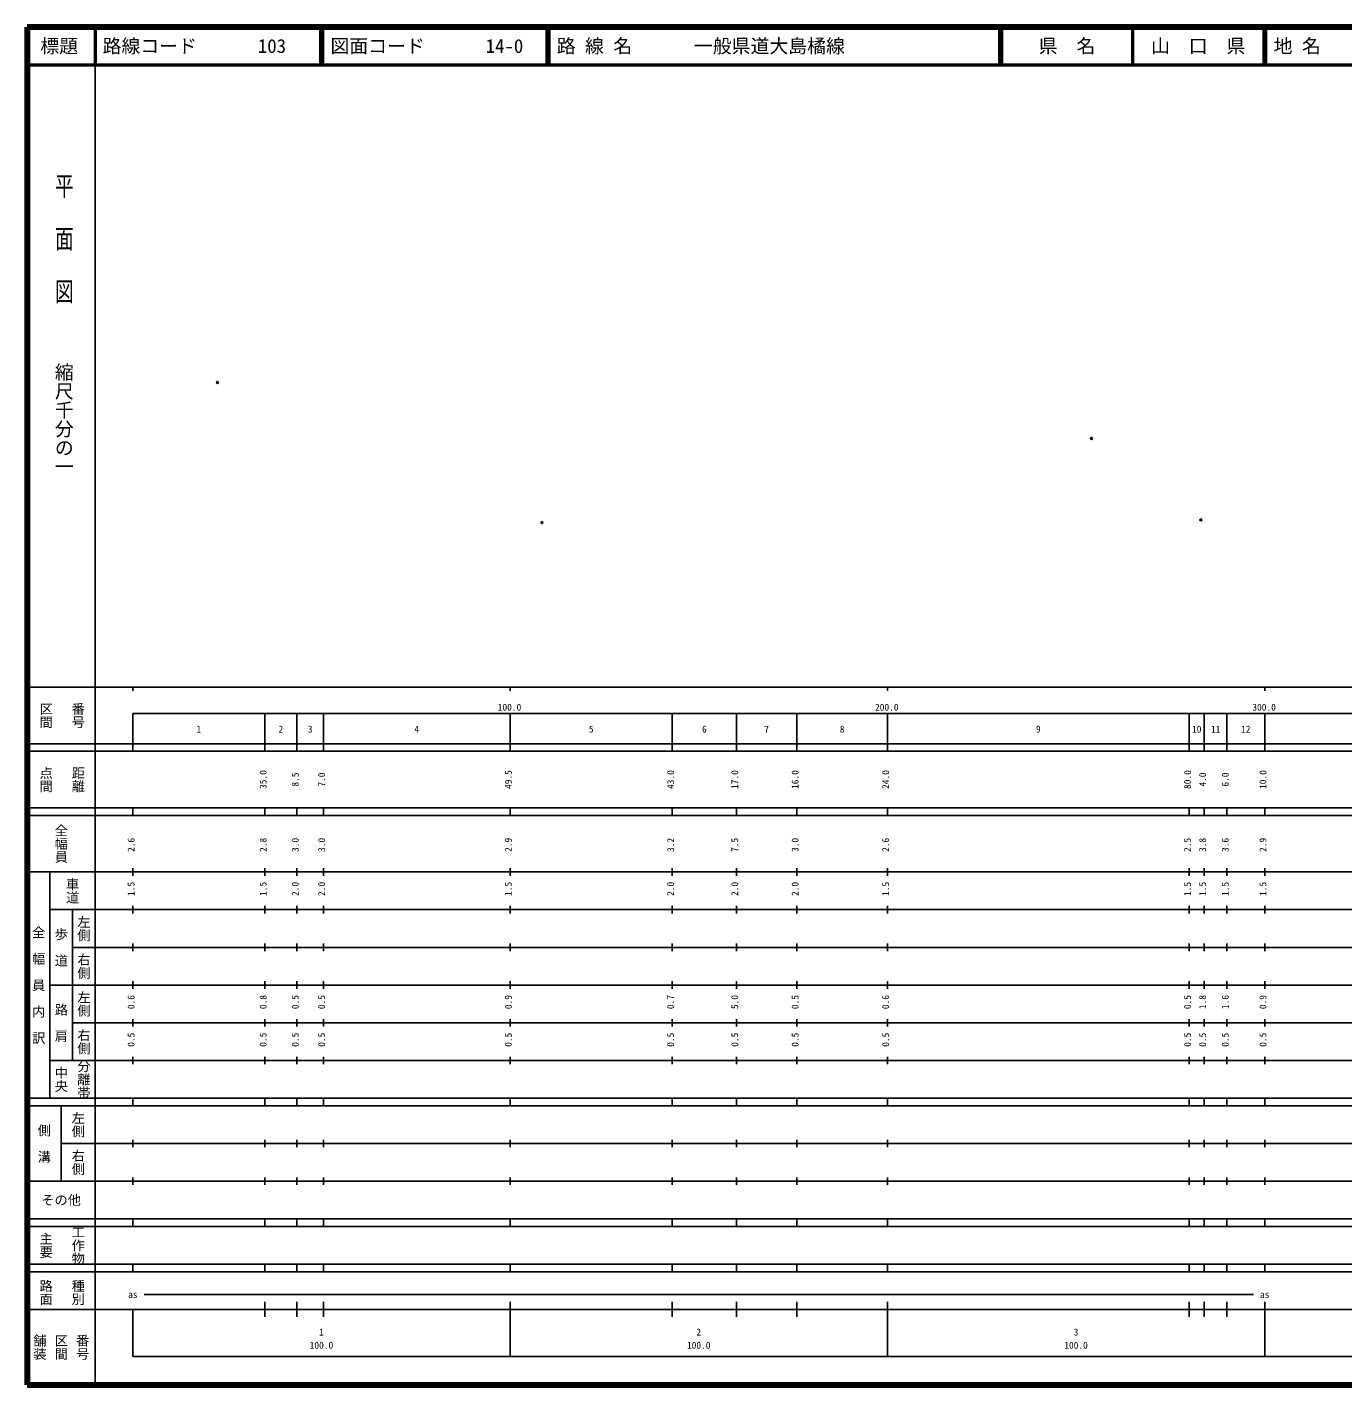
# Model space of a CAD drawing. Units: millimetres on the paper. Extents: x 40 to 680, y 20 to 380.
# Drawn here: x 40 to 388.7, y 20 to 380 of the extents above; entities that cross this region are included whole.
import ezdxf
from ezdxf.enums import TextEntityAlignment as Align

# ---------------------------------------------------------------- set-up
doc = ezdxf.new("R2010")
doc.units = ezdxf.units.MM
doc.header["$PDMODE"] = 32
doc.header["$PDSIZE"] = 0.5
doc.layers.add('M-OTRS', color=6, linetype='Continuous')
doc.layers.add('M-TTL-TXT', color=7, linetype='Continuous')
for name, color, linetype, lineweight in [('M-TTL', 2, 'Continuous', 140), ('M-TTL-BAND', 7, 'Continuous', 25), ('M-TTL-LINE', 7, 'Continuous', 50)]:
    doc.layers.add(name, color=color, linetype=linetype, lineweight=lineweight)
doc.styles.add('@ＭＳ ゴシック', font='')
doc.styles.add('ＭＳ ゴシック', font='')
doc.styles.get('@ＭＳ ゴシック').set_extended_font_data('@MS Gothic')
doc.styles.get('ＭＳ ゴシック').set_extended_font_data('MS Gothic')

msp = doc.modelspace()

# ---------------------------------------------------------------- linework, layer by layer
at = {"layer": 'M-OTRS'}
for p in [(90.445, 285.805), (322.106, 270.943), (176.455, 248.621), (351.104, 249.325)]:
    msp.add_point(p, dxfattribs=at)
at = {"layer": 'M-TTL'}
for p, q in [((40, 380), (40, 20)), ((680, 380), (40, 380)), ((40, 20), (680, 20))]:
    msp.add_line(p, q, dxfattribs=at)
at = {"layer": 'M-TTL-BAND'}
for p, q in [((58, 370), (58, 20)), ((40, 205), (579, 205)), ((68, 205), (68, 204)), ((168, 205), (168, 204)), ((268, 205), (268, 204)), ((368, 205), (368, 204)), ((68, 198), (579, 198)), ((68, 198), (68, 188)), ((103, 188), (103, 198)), ((111.5, 188), (111.5, 198)), ((118.5, 188), (118.5, 198)), ((168, 188), (168, 198)), ((211, 188), (211, 198)), ((228, 188), (228, 198)), ((244, 188), (244, 198)), ((268, 188), (268, 198)), ((348, 188), (348, 198)), ((352, 188), (352, 198)), ((358, 188), (358, 198)), ((368, 188), (368, 198)), ((40, 190), (579, 190)), ((40, 188), (579, 188)), ((40, 173), (579, 173)), ((68, 171), (68, 173)), ((103, 171), (103, 173)), ((111.5, 171), (111.5, 173)), ((118.5, 171), (118.5, 173)), ((168, 171), (168, 173)), ((211, 171), (211, 173)), ((228, 171), (228, 173)), ((244, 171), (244, 173)), ((268, 171), (268, 173)), ((348, 171), (348, 173)), ((352, 171), (352, 173)), ((358, 171), (358, 173)), ((368, 171), (368, 173)), ((40, 171), (579, 171)), ((40, 156), (579, 156)), ((46, 96), (46, 156)), ((68, 155), (68, 157)), ((103, 155), (103, 157)), ((111.5, 155), (111.5, 157)), ((118.5, 155), (118.5, 157)), ((168, 155), (168, 157)), ((211, 155), (211, 157)), ((228, 155), (228, 157)), ((244, 155), (244, 157)), ((268, 155), (268, 157)), ((348, 155), (348, 157)), ((352, 155), (352, 157)), ((358, 155), (358, 157)), ((368, 155), (368, 157)), ((46, 146), (579, 146)), ((52, 146), (52, 106)), ((68, 145), (68, 147)), ((103, 145), (103, 147)), ((111.5, 145), (111.5, 147)), ((118.5, 145), (118.5, 147)), ((168, 145), (168, 147)), ((211, 145), (211, 147)), ((228, 145), (228, 147)), ((244, 145), (244, 147)), ((268, 145), (268, 147)), ((348, 145), (348, 147)), ((352, 145), (352, 147)), ((358, 145), (358, 147)), ((368, 145), (368, 147)), ((68, 135), (68, 137)), ((103, 135), (103, 137)), ((111.5, 135), (111.5, 137)), ((118.5, 135), (118.5, 137)), ((168, 135), (168, 137)), ((211, 135), (211, 137)), ((228, 135), (228, 137)), ((244, 135), (244, 137)), ((268, 135), (268, 137)), ((348, 135), (348, 137)), ((352, 135), (352, 137)), ((358, 135), (358, 137)), ((368, 135), (368, 137)), ((52, 136), (579, 136)), ((46, 126), (579, 126)), ((68, 125), (68, 127)), ((103, 125), (103, 127)), ((111.5, 125), (111.5, 127)), ((118.5, 125), (118.5, 127)), ((168, 125), (168, 127)), ((211, 125), (211, 127)), ((228, 125), (228, 127)), ((244, 125), (244, 127)), ((268, 125), (268, 127)), ((348, 125), (348, 127)), ((352, 125), (352, 127)), ((358, 125), (358, 127)), ((368, 125), (368, 127)), ((52, 116), (579, 116)), ((68, 115), (68, 117)), ((103, 115), (103, 117)), ((111.5, 115), (111.5, 117)), ((118.5, 115), (118.5, 117)), ((168, 115), (168, 117)), ((211, 115), (211, 117)), ((228, 115), (228, 117)), ((244, 115), (244, 117)), ((268, 115), (268, 117)), ((348, 115), (348, 117)), ((352, 115), (352, 117)), ((358, 115), (358, 117)), ((368, 115), (368, 117)), ((46, 106), (579, 106)), ((68, 105), (68, 107)), ((103, 105), (103, 107)), ((111.5, 105), (111.5, 107)), ((118.5, 105), (118.5, 107)), ((168, 105), (168, 107)), ((211, 105), (211, 107)), ((228, 105), (228, 107)), ((244, 105), (244, 107)), ((268, 105), (268, 107)), ((348, 105), (348, 107)), ((352, 105), (352, 107)), ((358, 105), (358, 107)), ((368, 105), (368, 107)), ((40, 96), (579, 96)), ((40, 94), (579, 94)), ((49, 94), (49, 74)), ((68, 94), (68, 96)), ((103, 94), (103, 96)), ((111.5, 94), (111.5, 96)), ((118.5, 94), (118.5, 96)), ((168, 94), (168, 96)), ((211, 94), (211, 96)), ((228, 94), (228, 96)), ((244, 94), (244, 96)), ((268, 94), (268, 96)), ((348, 94), (348, 96)), ((352, 94), (352, 96)), ((358, 94), (358, 96)), ((368, 94), (368, 96)), ((49, 84), (579, 84)), ((68, 83), (68, 85)), ((103, 83), (103, 85)), ((111.5, 83), (111.5, 85)), ((118.5, 83), (118.5, 85)), ((168, 83), (168, 85)), ((211, 83), (211, 85)), ((228, 83), (228, 85)), ((244, 83), (244, 85)), ((268, 83), (268, 85)), ((348, 83), (348, 85)), ((352, 83), (352, 85)), ((358, 83), (358, 85)), ((368, 83), (368, 85)), ((40, 74), (579, 74)), ((68, 73), (68, 75)), ((103, 73), (103, 75)), ((111.5, 73), (111.5, 75)), ((118.5, 73), (118.5, 75)), ((168, 73), (168, 75)), ((211, 73), (211, 75)), ((228, 73), (228, 75)), ((244, 73), (244, 75)), ((268, 73), (268, 75)), ((348, 73), (348, 75)), ((352, 73), (352, 75)), ((358, 73), (358, 75)), ((368, 73), (368, 75)), ((40, 64), (579, 64)), ((40, 62), (579, 62)), ((68, 62), (68, 64)), ((103, 62), (103, 64)), ((111.5, 62), (111.5, 64)), ((118.5, 62), (118.5, 64)), ((168, 62), (168, 64)), ((211, 62), (211, 64)), ((228, 62), (228, 64)), ((244, 62), (244, 64)), ((268, 62), (268, 64)), ((348, 62), (348, 64)), ((352, 62), (352, 64)), ((358, 62), (358, 64)), ((368, 62), (368, 64)), ((40, 52), (579, 52)), ((68, 50), (68, 52)), ((103, 50), (103, 52)), ((111.5, 50), (111.5, 52)), ((118.5, 50), (118.5, 52)), ((168, 50), (168, 52)), ((211, 50), (211, 52)), ((228, 50), (228, 52)), ((244, 50), (244, 52)), ((268, 50), (268, 52)), ((348, 50), (348, 52)), ((352, 50), (352, 52)), ((358, 50), (358, 52)), ((368, 50), (368, 52)), ((40, 50), (579, 50)), ((71, 44), (365, 44)), ((40, 40), (579, 40)), ((68, 40), (68, 27.5)), ((103, 38), (103, 42)), ((111.5, 38), (111.5, 42)), ((118.5, 38), (118.5, 42)), ((168, 27.5), (168, 42)), ((211, 38), (211, 42)), ((228, 38), (228, 42)), ((244, 38), (244, 42)), ((268, 27.5), (268, 42)), ((348, 38), (348, 42)), ((352, 38), (352, 42)), ((358, 38), (358, 42)), ((368, 27.5), (368, 42)), ((68, 27.5), (579, 27.5))]:
    msp.add_line(p, q, dxfattribs=at)
at = {"layer": 'M-TTL-LINE'}
for p, q in [((58, 380), (58, 370)), ((117.75, 380), (117.75, 370)), ((118.25, 380), (118.25, 370)), ((177.75, 380), (177.75, 370)), ((178.25, 380), (178.25, 370)), ((297.75, 380), (297.75, 370)), ((298.25, 380), (298.25, 370)), ((333, 380), (333, 370)), ((367.75, 380), (367.75, 370)), ((368.25, 380), (368.25, 370)), ((40, 370), (680, 370))]:
    msp.add_line(p, q, dxfattribs=at)

# ---------------------------------------------------------------- texts
at = {"layer": 'M-TTL-BAND', "style": '@ＭＳ ゴシック', "width": 1.4}
msp.add_text('平  面  図', height=3.666, rotation=270, dxfattribs=at).set_placement((49.777, 306.475), align=Align.MIDDLE_RIGHT)
at = {"layer": 'M-TTL-BAND', "style": '@ＭＳ ゴシック'}
msp.add_text('縮尺千分の一', height=3.666, rotation=270, dxfattribs=at).set_placement((49.777, 261.03), align=Align.MIDDLE_RIGHT)
for s, p in [('区間', (45, 197.5)), ('番号', (53.5, 197.5)), ('点間', (45, 180.5)), ('距離', (53.5, 180.5)), ('全幅員', (49, 163.5)), ('車道', (52, 151)), ('左側', (55, 141)), ('全\u3000幅\u3000員\u3000内\u3000訳', (43, 126)), ('歩\u3000道', (49, 136)), ('右側', (55, 131)), ('左側', (55, 121)), ('路\u3000肩', (49, 116)), ('右側', (55, 111)), ('分離帯', (55, 101)), ('中央', (49, 101)), ('左側', (53.5, 89)), ('側\u3000溝', (44.5, 84)), ('右側', (53.5, 79)), ('工作物', (53.5, 57)), ('主要', (45, 57)), ('路面', (45, 44.5)), ('種別', (53.5, 44.5)), ('舗装', (43.333, 30)), ('区間', (49, 30)), ('番号', (54.667, 30))]:
    msp.add_text(s, height=2.566, rotation=270, dxfattribs=at).set_placement(p, align=Align.MIDDLE_CENTER)
at = {"layer": 'M-TTL-BAND', "style": 'ＭＳ ゴシック'}
for s, p in [('100.0', (167.844, 198.195)), ('200.0', (267.844, 198.195)), ('300.0', (367.844, 198.195)), ('1', (85.5, 192.405)), ('2', (107.25, 192.405)), ('3', (115, 192.405)), ('4', (143.25, 192.405)), ('5', (189.5, 192.405)), ('6', (219.5, 192.405)), ('7', (236, 192.405)), ('8', (256, 192.405)), ('9', (308, 192.405)), ('10', (350, 192.405)), ('11', (355, 192.405)), ('12', (363, 192.405)), ('as', (68, 42.5)), ('as', (368, 42.5)), ('1', (118, 32.523)), ('2', (218, 32.523)), ('3', (318, 32.523)), ('100.0', (118, 29.033)), ('100.0', (218, 29.033)), ('100.0', (318, 29.033))]:
    msp.add_text(s, height=1.833, dxfattribs=at).set_placement(p, align=Align.BOTTOM_CENTER)
for s, p in [('35.0', (104, 180.5)), ('8.5', (112.5, 180.5)), ('7.0', (119.5, 180.5)), ('49.5', (169, 180.5)), ('43.0', (212, 180.5)), ('17.0', (229, 180.5)), ('16.0', (245, 180.5)), ('24.0', (269, 180.5)), ('80.0', (349, 180.5)), ('4.0', (353, 180.5)), ('6.0', (359, 180.5)), ('10.0', (369, 180.5)), ('2.6', (69, 163.174)), ('2.8', (104, 163.174)), ('3.0', (112.5, 163.174)), ('3.0', (119.5, 163.174)), ('2.9', (169, 163.174)), ('3.2', (212, 163.174)), ('7.5', (229, 163.174)), ('3.0', (245, 163.174)), ('2.6', (269, 163.174)), ('2.5', (349, 163.174)), ('3.8', (353, 163.174)), ('3.6', (359, 163.174)), ('2.9', (369, 163.174)), ('1.5', (69, 151.5)), ('1.5', (104, 151.5)), ('2.0', (112.5, 151.5)), ('2.0', (119.5, 151.5)), ('1.5', (169, 151.5)), ('2.0', (212, 151.5)), ('2.0', (229, 151.5)), ('2.0', (245, 151.5)), ('1.5', (269, 151.5)), ('1.5', (349, 151.5)), ('1.5', (353, 151.5)), ('1.5', (359, 151.5)), ('1.5', (369, 151.5)), ('0.6', (69, 121.5)), ('0.8', (104, 121.5)), ('0.5', (112.5, 121.5)), ('0.5', (119.5, 121.5)), ('0.9', (169, 121.5)), ('0.7', (212, 121.5)), ('5.0', (229, 121.5)), ('0.5', (245, 121.5)), ('0.6', (269, 121.5)), ('0.5', (349, 121.5)), ('1.8', (353, 121.5)), ('1.6', (359, 121.5)), ('0.9', (369, 121.5)), ('0.5', (69, 111.5)), ('0.5', (104, 111.5)), ('0.5', (112.5, 111.5)), ('0.5', (119.5, 111.5)), ('0.5', (169, 111.5)), ('0.5', (212, 111.5)), ('0.5', (229, 111.5)), ('0.5', (245, 111.5)), ('0.5', (269, 111.5)), ('0.5', (349, 111.5)), ('0.5', (353, 111.5)), ('0.5', (359, 111.5)), ('0.5', (369, 111.5))]:
    msp.add_text(s, height=1.833, rotation=90, dxfattribs=at).set_placement(p, align=Align.BOTTOM_CENTER)
msp.add_text('その他', height=2.566, dxfattribs=at).set_placement((49, 69), align=Align.MIDDLE_CENTER)
at = {"layer": 'M-TTL-TXT', "style": 'ＭＳ ゴシック'}
for s, p in [('標題', (48.5, 375)), ('県\u3000名', (315.625, 375)), ('山\u3000口\u3000県', (350.375, 375))]:
    msp.add_text(s, height=3.666, dxfattribs=at).set_placement(p, align=Align.MIDDLE_CENTER)
for s, p in [('路線コード', (60, 375)), ('103', (101.142, 375)), ('図面コード', (120.38, 375)), ('14-0', (161.521, 375)), ('路 線 名', (180.38, 375)), ('一般県道大島橘線', (216.734, 375)), ('地 名', (370.38, 375))]:
    msp.add_text(s, height=3.666, dxfattribs=at).set_placement(p, align=Align.MIDDLE_LEFT)

doc.saveas('drawing.dxf')
